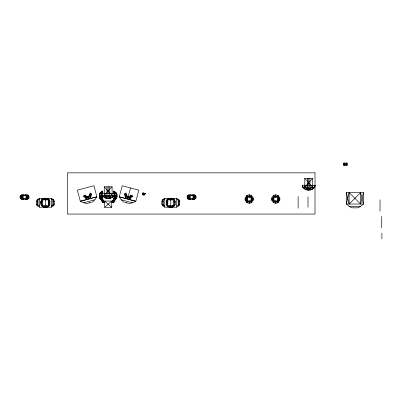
<?xml version="1.0" encoding="UTF-8"?>
<svg xmlns="http://www.w3.org/2000/svg" width="402" height="402" viewBox="0 0 402 402"><rect width="100%" height="100%" fill="white"/><g stroke="black" fill="none" stroke-linecap="round" stroke-linejoin="round"><path stroke-width="0.6" d="M114.294 196.302L112.706 201.904L113.284 202.447L114.093 201.769L114.203 200.613L113.866 202.176L112.716 202.613L111.801 201.804L112.555 201.251L111.987 201.427L112.51 202.538L113.158 202.216M114.746 193.121L113.706 191.04L114.54 191.719L113.711 193.719L114.037 193.06L113.535 192.538L113.706 191.04L116.148 192.623L116.952 193.905C117.897 197.407 115.193 199.915 113.284 202.447L112.716 202.613C111.465 202.719 112.701 200.915 112.565 201.578L112.098 201.337L111.801 201.804L112.118 202.216C111.856 201.427 113.746 200.317 112.595 200.915L112.872 201.322L113.128 200.894M142.946 193.221L143.207 194.563L143.76 194.945L144.906 193.503C144.826 194.422 143.464 195.543 142.906 194.292L142.871 192.96L145.117 193.558L144.429 194.704L143.353 194.834L142.896 194.292L142.876 192.96L143.574 193.392L143.574 193.136M143.419 194.849L143.022 194.327L143.057 193.005C143.117 193.653 143.851 195.352 143.413 194.789L143.067 193.337M105.801 197.769L105.801 198.03L105.821 196.332L104.274 195.397L112.098 186.804L104.274 186.804L104.274 197.317C107.555 199.894 111.841 198.226 114.329 195.397L102.043 195.397M306.304 189.392L306.299 189.659L306.324 187.829M104.098 202.161L103.816 201.251L104.57 201.804L103.862 202.538L103.083 202.447C101.178 199.915 98.475 197.407 99.42 193.905L100.224 192.623L102.666 191.04L102.837 192.538L102.334 193.06L102.661 193.719L101.832 191.719L102.666 191.04L101.621 193.121M106.198 197.935L106.178 198.206L106.269 196.437L105.821 196.332M306.696 189.558L306.676 189.834L306.766 188.061M143.981 193.578L143.996 193.256L143.846 193.543M103.862 202.538L102.505 202.176L102.013 200.99L102.168 200.613L102.505 202.176L103.656 202.613L104.384 201.427L103.816 201.251M144.258 193.327L143.735 194.875L144.926 193.508L144.815 193.804L144.253 194.653L143.625 194.819M113.203 201.95L113.228 202.347L114.093 201.769L114.203 200.613M143.534 194.794L143.127 194.352L143.233 193.055L143.489 194.638M142.876 193.739L142.75 194.442L144.479 194.905L144.665 194.216L144.479 194.905L144.152 194.839M143.574 194.332L143.73 193.186M114.49 197.005L114.148 197.472L114.55 198.116L116.344 198.548L117.027 195.995M100.224 192.623L100.595 193.543L99.671 194.93L99.349 196.754L100.153 197.382L101.289 197.508L102.068 195.96L102.706 195.518L102.083 197.06L103.666 201.904L103.083 202.447M144.197 194.849L144.675 194.221M114.454 193.623L114.103 195.397C111.093 199.161 105.279 199.161 102.269 195.397L101.917 193.623M314.952 185.247L314.6 187.025C311.595 190.784 305.776 190.784 302.771 187.025L302.415 185.247M144.393 193.689L144.454 193.382M314.826 187.025L315.223 185.247L302.148 185.247L302.54 187.025C305.676 191.141 311.696 191.141 314.826 187.025L302.54 187.025M116.148 192.623L115.776 193.543L116.696 194.93L117.022 196.754L116.213 197.382L115.083 197.508L114.299 195.96L113.665 195.518L114.595 196.714L115.892 196.126L116.952 193.905L116.384 193.447M112.861 200.995L112.294 201.171L112.565 201.578L112.932 201.06L112.872 201.322C112.284 200.518 111.897 202.186 112.399 201.08L112.761 201.412M343.685 165.363L344.258 163.071L346.549 165.363L347.122 163.071L343.685 163.071L343.685 165.363L347.122 165.363L347.122 163.071M363.468 192.573L360.604 204.03L349.147 192.573L346.283 204.03L349.147 206.382L351.886 207.829L357.865 207.829L360.604 206.382L363.468 204.03L363.468 192.573L346.283 192.573L346.283 204.03L363.468 204.03L360.604 192.573L349.147 204.03L346.283 192.573M144.303 194.668L144.881 193.498M143.996 193.256L143.559 194.89M119.253 196.804L122.218 185.739L138.816 190.186L135.851 201.251L132.549 202.804L129.394 203.457L123.62 201.91L121.213 199.764L119.253 196.804L135.851 201.251M129.504 198.588L130.459 195.015L132.615 195.593L132.364 196.538L130.107 198.553L127.555 198.688L125.409 197.297L124.459 194.417L124.715 193.478L126.871 194.055L125.911 197.623M126.012 192.814L125.509 194.699L126.208 196.523L127.846 197.588L129.801 197.488L131.318 196.256L131.57 195.312M125.409 197.297L126.062 194.849M127.555 198.688L128.208 196.241M126.444 203.166L126.57 202.698M130.107 198.553L130.56 196.869L125.856 195.613M143.047 193.784L142.861 194.488L143.383 194.553M143.177 194.473L143.343 193.859L143.067 193.749M144.353 193.347L145.087 193.543M144.127 194.598L144.363 194.895L144.554 194.186M144.72 194.231L144.363 194.895M128.308 196.151L130.519 187.96M99.344 195.995L99.686 198.08L102.229 201.216L103.284 200.482L101.882 197.005L102.078 196.302L102.083 197.06L101.289 197.508L103.892 202.035L103.193 201.447M110.193 198.211L110.103 196.437L112.098 195.397L104.274 186.804M310.696 189.824L310.605 188.061M86.646 198.588L85.691 195.015L83.536 195.593L83.787 196.538L86.043 198.553L88.596 198.688L90.741 197.297L91.686 194.417L91.435 193.478L89.279 194.055L90.239 197.623M143.434 193.432L143.534 193.136M114.289 197.548L113.088 200.482L114.143 201.216L116.686 198.08L116.284 197.437M142.936 193.754L142.75 194.442L143.207 194.352M114.54 191.719L113.681 193.674L115.555 192.377M84.581 195.312L84.832 196.256L86.35 197.488L88.304 197.588L89.942 196.523L90.641 194.699L90.138 192.814M102.013 200.99L102.691 201.161L103.128 200.854L103.068 200.256L103.063 200.734M102.847 200.784L102.691 201.161L103.404 202.382M144.956 193.518L144.625 194.166L144.8 193.799M143.841 194.754L144.755 193.462L143.821 194.402M143.378 194.628L143.097 194.206M143.695 194.925L144.418 194.699L145.117 193.558M113.178 201.447L112.48 202.035L115.083 197.508L114.284 197.06L114.153 196.271M113.525 201.935L113.726 201.508M112.52 201.201L112.706 200.824L113.173 201.065L112.258 201.834M112.716 201.035L113.012 200.568L112.751 201.085M112.379 201.955L112.354 202.111M112.63 201.317L112.454 201.668L112.098 201.337M112.932 201.06L112.65 201.502L112.294 201.171M113.238 200.804L112.957 201.246L112.595 200.915M20.1 196.377L20.472 195.633L21.592 194.895L27.557 194.895L28.673 195.633L29.044 197.869L28.673 198.608L27.557 199.347L21.592 199.347L20.472 198.608L20.1 197.869L20.1 196.377L20.844 196.377M20.286 196.377L22.336 196.372L22.708 195.623L23.829 194.895L23.829 195.623M36.456 201.266L37.2 199.774L39.436 198.297L51.366 198.297L53.602 199.774L54.35 201.266L54.35 204.246L53.602 205.723L51.366 207.196L39.436 207.196L37.2 205.723L36.456 204.246L36.456 201.266L37.949 201.266M42.406 204.246L40.914 204.246L40.914 201.281L41.677 199.759L43.913 198.297C46.32 197.995 49.205 198.533 49.858 201.281L49.858 204.246L48.371 204.246M40.929 201.251L40.929 204.231C41.903 208.377 48.868 208.352 49.873 204.231M161.8 201.266L162.549 199.774L164.785 198.297L176.709 198.297L178.95 199.774L179.694 201.266L179.694 204.246L178.95 205.723L176.709 207.196L164.785 207.196L162.549 205.723L161.8 204.246L161.8 201.266L163.292 201.266M167.78 204.246L166.292 204.246L166.277 201.251L167.021 199.759L169.257 198.297C171.091 198.297 173.322 198.02 174.488 199.789L174.488 205.739C172.378 208.286 167.142 207.769 166.277 204.231M171.247 206.713L172.237 207.196L174.473 205.723L175.222 204.231M187.106 196.377L187.478 195.633L188.593 194.895L194.558 194.895L195.679 195.633L196.05 197.869L195.679 198.608L194.558 199.347L188.593 199.347L187.478 198.608L187.106 196.377L190.086 196.377M195.864 197.869L193.814 197.859L193.442 198.608L192.322 199.347L192.322 198.613M26.431 199.347L26.808 196.377L26.437 195.633L25.316 194.895L25.316 195.623M103.128 200.854L102.696 201.161L100.153 197.382L101.49 194.427L100.595 193.543M103.198 201.065L103.133 200.804L103.5 201.322L103.972 201.08L104.264 201.548L103.44 201.06L104.46 201.714L103.656 202.613M103.143 202.347L102.404 201.538M102.505 202.176L102.711 201.794L102.188 201.357M112.962 202.382L116.213 197.382L114.882 194.427L115.776 193.543M101.882 197.005L102.224 197.472L101.822 198.116L100.028 198.548L99.686 198.08L100.058 197.99M245.119 198.075L246.778 195.543L249.21 194.754L251.647 195.543L253.3 198.075L253.3 200.03L251.647 202.563L249.21 203.357L246.778 202.563L245.119 200.03L245.119 198.075L247.351 198.075M271.672 198.075L273.33 195.543L275.762 194.754L278.199 195.543L279.852 198.075L279.852 200.03L278.199 202.563L275.762 203.357L273.33 202.563L271.672 200.03L271.672 198.075L273.903 198.075M94.937 199.764L96.897 196.804L93.932 185.739L77.335 190.186L80.299 201.251L83.601 202.804L86.752 203.457L92.53 201.91L94.937 199.764L83.601 202.804M103.686 201.698L103.5 201.322C104.379 200.643 102.445 200.714 103.771 200.915L103.414 201.246L103.314 200.829M103.806 201.578L103.972 201.08M143.745 194.709L144.408 193.92M247.351 196.498L246.205 198.075L246.205 200.03L247.351 201.613L249.21 202.216L251.069 201.613L252.22 200.03L252.22 198.075L251.069 196.498L249.21 195.895L247.351 196.498L251.069 196.498M273.903 196.498L272.757 198.075L272.757 200.03L273.903 201.613L275.762 202.216L277.621 201.613L278.772 200.03L278.772 198.075L277.621 196.498L275.762 195.895L273.903 196.498L277.621 196.498M103.922 202.045L104.299 202.211L104.46 201.714M143.303 193.623L143.62 194.674L144.549 194.146M312.595 178.433L304.776 187.025L307.47 188.427L309.902 188.427L312.595 187.025L304.776 178.433L312.595 178.433L312.595 188.945L309.902 190.201L309.902 178.433M44.903 206.713L43.913 207.196L41.677 205.723L41.662 199.789L42.406 198.985L43.898 198.312L43.898 199.789M109.404 186.804L109.404 198.578L112.098 197.287L112.816 196.533M312.595 188.915L314.399 187.025M113.253 200.854L113.676 201.161L113.088 200.482L113.766 200.312M113.088 200.482L113.304 200.256L113.088 200.482L113.676 201.161M343.685 163.071L344.258 165.363L346.549 163.071L347.122 165.363M26.055 198.613L28.673 198.608L28.673 195.633L28.301 195.633M48.386 205.739L48.386 199.759L41.677 199.759L42.436 199.759M52.843 205.739L52.858 199.759L51.366 199.759M178.186 205.739L178.202 199.759L176.709 199.759M102.219 196.271L101.776 196.714L100.48 196.126L99.42 193.905L99.987 193.447M103.002 200.899L103.47 200.658L103.007 200.573M104.078 201.171L103.721 201.502L103.545 201.151M103.917 201.668L104.274 201.337M104.023 201.759L104.384 201.427M104.208 202.136L104.57 201.804M104.615 207.306L111.756 201.05L111.756 207.306L104.615 207.306L104.615 201.05L111.756 201.05M116.324 195.251L116.696 194.93M143.408 194.292L143.81 193.95M112.706 201.904L112.902 201.744L113.284 202.447M143.142 194.593L143.419 194.407L143.067 194.548M26.437 194.895L26.437 198.608L25.316 199.347L25.316 198.613M46.893 205.739L46.878 207.211L49.129 205.723L49.114 199.789L41.662 199.789M112.098 195.397L109.404 196.804L106.967 196.804L104.274 195.397M102.892 200.804L103.359 200.568L103.51 200.995M115.384 195.407L114.299 195.96L113.902 194.834L114.882 194.427M167.021 199.759L173.729 199.774L167.021 199.759L167.036 205.739L169.257 207.196L170.252 206.713M143.464 194.442L142.916 194.272M144.077 194.799L144.424 194.674M83.787 196.538L85.943 195.96M89.535 194.995L91.686 194.417M86.35 197.488L89.942 196.523M80.299 201.251L96.897 196.804M80.315 201.307L96.947 196.849M101.852 197.563L102.224 197.472M113.173 201.065L112.902 200.658L113.364 200.573M144.298 194.528L143.861 194.548L144.027 194.784M195.307 195.623L190.086 195.623M190.096 198.613L187.478 198.608L187.478 195.633L187.85 195.633M20.286 197.869L23.08 197.859M20.844 195.633L20.472 195.633L20.472 198.608L26.437 198.608M195.864 196.377L193.814 196.372L193.442 195.623L187.85 195.623M39.436 199.759L37.2 199.774L37.2 205.723L39.436 205.739M164.785 199.759L162.549 199.774L162.549 205.723L164.785 205.739M101.651 193.623L114.721 193.623M20.844 195.623L28.301 195.623M22.708 195.623L26.065 195.623M22.336 196.372L23.08 196.372M26.065 196.377L29.044 196.377M193.071 196.372L193.814 196.372M195.307 196.377L196.05 196.377M20.1 197.869L20.844 197.869M26.065 197.869L29.044 197.869M187.106 197.869L190.086 197.869M193.071 197.859L193.814 197.859M195.307 197.869L196.05 197.869M251.069 198.075L253.3 198.075M277.621 198.075L279.852 198.075M190.829 195.623L190.829 194.895L189.714 195.633L189.342 196.377L189.714 198.608L195.679 198.608L195.679 195.633L195.307 195.633M245.119 199.055L247.351 199.055M251.069 199.055L253.3 199.055M271.672 199.055L273.903 199.055M277.621 199.055L279.852 199.055M42.421 199.774L48.386 199.759M174.488 199.789L167.036 199.789L167.78 198.985L169.272 198.312L169.272 199.789M245.119 200.03L247.351 200.03M251.069 200.03L253.3 200.03M271.672 200.03L273.903 200.03M277.621 200.03L279.852 200.03M40.914 201.281L42.406 201.281M48.371 201.281L49.858 201.281L49.129 199.759L46.893 198.297M52.858 201.266L54.35 201.266M166.292 201.281L167.78 201.281M173.744 201.281L175.237 201.281L175.237 204.246L173.744 204.246M178.202 201.266L179.694 201.266M247.351 201.613L251.069 201.613M273.903 201.613L277.621 201.613M40.914 202.764L42.406 202.764M48.371 202.764L49.858 202.764M166.292 202.764L167.78 202.764M173.744 202.764L175.237 202.764M36.456 204.246L37.949 204.246M52.858 204.246L54.35 204.246M161.8 204.246L163.292 204.246M178.202 204.246L179.694 204.246M41.662 205.739L49.114 205.739M51.366 205.739L53.602 205.723L53.602 199.774L52.858 199.774M167.021 205.723L174.488 205.739M176.709 205.739L178.95 205.723L178.95 199.774L178.202 199.774M349.147 206.382L360.604 206.382M169.257 207.196L169.272 205.739M102.902 200.477L103.359 200.568M114.148 197.472L114.52 197.563M116.314 197.99L116.686 198.08M142.846 193.277L144.986 193.849M142.836 193.689L144.785 194.211M143.042 194.191L144.353 194.543M142.745 194.226L144.589 194.719M124.459 194.417L126.615 194.995M130.208 195.96L132.364 196.538M126.208 196.523L129.801 197.488M119.198 196.849L135.836 201.307M121.213 199.764L132.549 202.804M100.817 192.377L102.691 193.674L101.832 191.719M101.49 194.427L102.47 194.834M302.972 187.025L304.776 188.915L307.47 190.201L307.47 178.433M102.49 195.784L104.274 197.317L106.967 198.578L106.967 186.804M45.898 206.713L46.893 207.196M113.294 201.186L112.826 200.945L113.138 201.367M100.982 195.407L102.068 195.96M193.442 195.623L192.322 194.895L192.322 195.623M173.579 199.176L172.237 198.297L172.252 199.789M189.719 198.608L190.829 199.347L190.829 198.613M104.103 202.045L104.299 202.211L103.133 200.804M99.671 194.93L100.048 195.251M104.615 201.05L111.756 207.306M112.902 200.658L113.263 200.99M112.706 200.824L113.183 201.276M111.987 201.427L112.349 201.759M111.801 201.804L112.163 202.136M163.292 205.723L163.292 199.759M37.949 205.723L37.949 199.759M102.47 195.397L104.274 197.287M104.113 201.834L103.741 201.317L104.249 202.216M113.922 200.879L114.183 201.357L113.66 201.794L113.866 202.176M174.473 199.759L175.237 201.281M22.336 197.859L22.708 198.608L23.829 199.347L23.829 198.613M103.666 200.824L103.962 201.291M103.796 201.789L103.44 201.06L103.5 201.322M143.805 193.95L143.986 194.442M90.741 197.297L90.294 195.613L85.591 196.869L86.043 198.553M87.943 196.241L88.596 198.688M89.581 202.698L89.706 203.166M102.168 200.613L102.279 201.769M143.047 193.744L143.072 194.337M110.545 196.332L110.57 198.03L110.57 197.769M311.047 187.829L311.073 189.659L311.068 189.392M381.9 232.949L381.9 238.929M381.724 216.376L381.724 227.833M380.031 199.784L380.031 211.241M360.604 192.573L360.604 204.03M349.147 192.573L349.147 204.03M346.549 163.071L346.549 165.363M344.258 163.071L344.258 165.363M308.686 178.433L308.686 185.247M308.686 187.025L308.686 190.201M308.007 196.744L308.007 207.256M304.776 178.433L304.776 188.945M298.133 196.412L298.133 208.186M278.199 195.543L278.199 197.287L273.33 197.287L273.33 195.543M278.199 202.563L278.199 200.824L273.33 200.824L273.33 202.563M277.621 195.357L277.621 202.754M275.762 194.754L275.762 197.287M275.762 200.824L275.762 203.357M273.903 195.357L273.903 202.754M251.647 195.543L251.647 197.287L246.778 197.287L246.778 195.543M251.647 202.563L251.647 200.824L246.778 200.824L246.778 202.563M251.069 195.357L251.069 202.754M249.21 194.754L249.21 197.287M249.21 200.824L249.21 203.357M247.351 195.357L247.351 202.754M194.558 194.895L194.558 199.347M193.814 194.895L193.814 199.347M193.442 194.895L193.442 199.347M193.06 194.895L193.071 199.347M190.086 194.895L190.096 199.347M189.714 194.895L189.719 199.347M188.593 194.895L188.593 199.347M176.709 198.297L176.709 207.196M170.765 198.322L170.765 207.206M164.785 198.297L164.785 207.196M112.098 186.804L112.098 197.317M108.183 186.804L108.183 193.623M108.183 195.397L108.183 198.578M51.366 198.297L51.366 207.196M46.878 198.312L46.878 199.789M45.386 198.322L45.386 207.206M43.913 205.739L43.898 207.211M39.436 198.297L39.436 207.196M27.557 194.895L27.557 199.347M26.065 194.895L26.055 199.347M23.09 194.895L23.09 195.623M23.08 195.633L23.08 199.347M22.708 194.895L22.708 199.347M22.336 194.895L22.336 199.347M21.592 194.895L21.592 199.347M143.695 194.367L143.62 194.674L143.7 194.367M315.012 172.845L67.4 172.845L67.4 214.06L315.012 214.06L315.012 172.845M48.371 198.985L42.406 198.985L42.406 206.538L48.371 206.538L48.371 198.985M173.744 198.985L167.78 198.985L167.78 206.538L173.744 206.538L173.744 198.985M172.252 207.211L172.252 205.739L172.237 207.196"/></g></svg>
